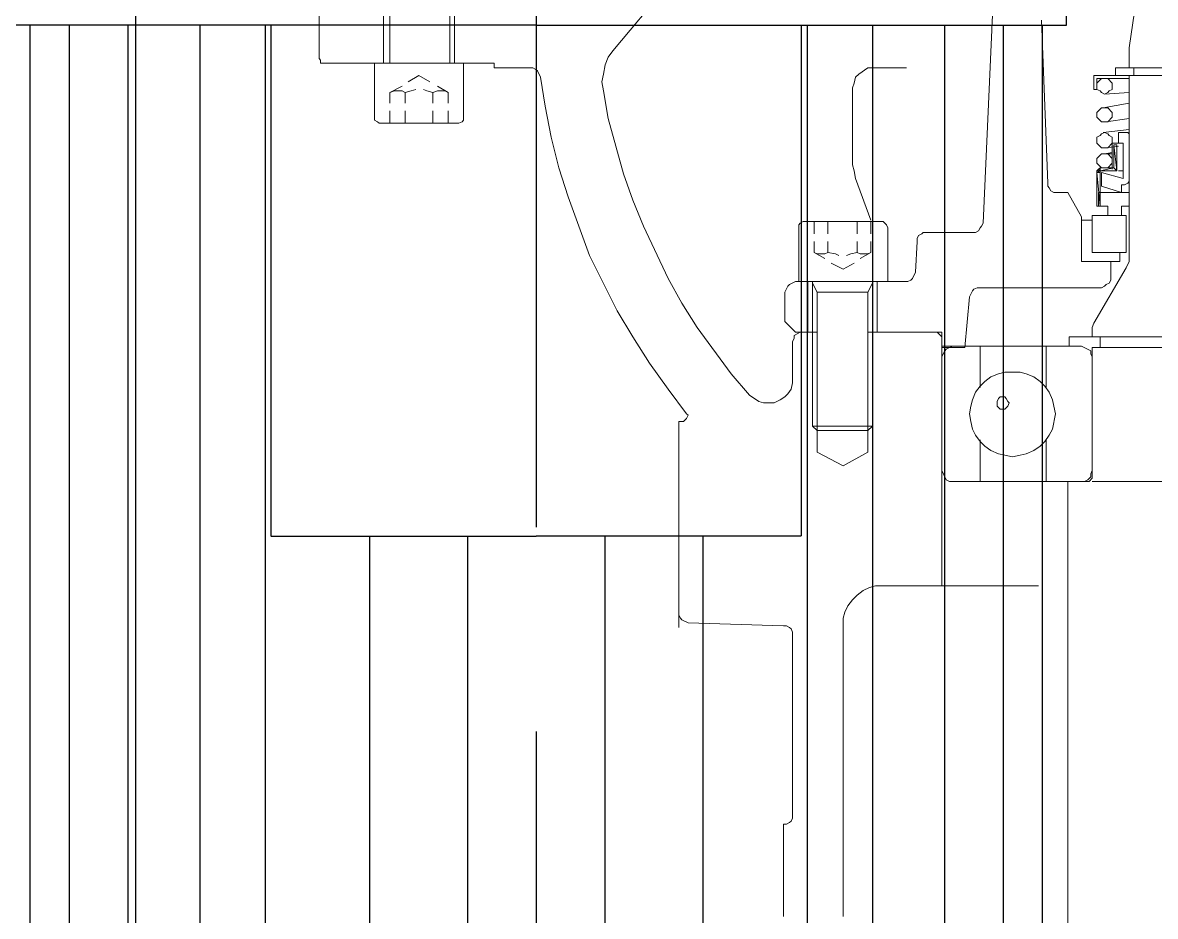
# Model space of a CAD drawing. Extents: x -3873 to 164127, y 7129 to 96529.
# Drawn here: x 54105.1 to 54457.5, y 31982.3 to 32260.4 of the extents above; entities that cross this region are included whole.
import ezdxf

# ---------------------------------------------------------------- set-up
doc = ezdxf.new("R2010")
doc.units = 0
doc.linetypes.add('CENTER', pattern=[50.8, 31.75, -6.35, 6.35, -6.35])
doc.linetypes.add('DASHED', pattern=[0.2068, 0.1655, -0.0413])
doc.layers.get('0').update_dxf_attribs({"linetype": 'CONTINUOUS'})
doc.layers.add('LAYOUT-KROMEKA', color=1, linetype='CONTINUOUS')

# ---------------------------------------------------------------- blocks, each defined once
blk = doc.blocks.new('bwk 5000-ust')
at = {"color": 1, "lineweight": 0}
for points in [[(-536.22, 36.35), (-535.26, 36.35), (-535.74, 36.83)], [(-536.22, 36.35), (-535.26, 36.35), (-536.22, 32.05)], [(-535.26, 36.35), (-536.22, 32.05), (-535.26, 31.09)], [(-535.74, 36.83), (-535.26, 36.35), (-535.26, 37.31)], [(-535.26, 36.35), (-535.26, 37.31), (-534.78, 36.35)], [(-535.26, 37.31), (-534.78, 36.35), (-534.78, 37.31)], [(-524.26, 37.31), (-524.26, 36.35), (-534.78, 37.31)], [(-524.26, 36.35), (-534.78, 37.31), (-534.78, 36.35)], [(-536.22, 32.05), (-535.26, 31.09), (-543.39, 32.05)], [(-535.26, 31.09), (-543.39, 32.05), (-543.39, 31.09)]]:
    blk.add_lwpolyline(points, dxfattribs=at)
at = {"color": 1, "lineweight": 5}
for points in [[(-536.22, 36.35), (-535.26, 36.35), (-535.74, 36.83)], [(-536.22, 36.35), (-535.26, 36.35), (-535.26, 31.09), (-536.22, 32.05)], [(-535.74, 36.83), (-535.26, 36.35), (-534.78, 36.35), (-535.26, 37.31)], [(-535.26, 37.31), (-534.78, 36.35), (-534.78, 37.31)], [(-524.26, 37.31), (-524.26, 36.35), (-534.78, 36.35), (-534.78, 37.31)]]:
    blk.add_lwpolyline(points, close=True, dxfattribs=at)
at = {"color": 1, "lineweight": 0}
for points in [[(-535.26, 36.35), (-535.74, 36.83)], [(-534.78, 36.35), (-534.78, 37.31)]]:
    blk.add_lwpolyline(points, close=True, dxfattribs=at)
at = {"color": 1, "lineweight": 5}
for points in [[(-599.84, 279.35), (-599.84, 279.35), (-570.18, 279.35), (-570.18, 279.35)], [(-568.75, 259.26), (-568.75, 259.26), (-568.75, 278.87), (-568.75, 278.87)], [(-568.75, 234.39), (-568.75, 234.39), (-568.75, 262.13), (-568.75, 262.13)], [(-629.49, 257.35), (-629.49, 257.35), (-568.75, 257.35), (-568.75, 257.35)], [(-607.49, 259.26), (-607.49, 259.26), (-568.75, 259.26), (-568.75, 259.26)], [(-568.75, 259.26), (-568.75, 259.26), (-568.75, 237.26), (-568.75, 237.26)], [(-559.66, 257.35), (-559.66, 257.35), (-561.57, 253.52), (-561.57, 253.52)], [(-556.31, 257.35), (-556.31, 257.35), (-559.66, 257.35), (-559.66, 257.35)], [(-550.09, 257.35), (-550.09, 257.35), (-553.92, 257.35), (-553.92, 257.35)], [(-563.01, 251.61), (-563.01, 251.61), (-564.92, 248.26), (-564.92, 248.26)], [(-556.31, 252.56), (-556.31, 252.56), (-559.66, 252.56), (-559.66, 252.56)], [(-550.09, 252.56), (-550.09, 252.56), (-553.92, 252.56), (-553.92, 252.56)], [(-563.01, 244.91), (-563.01, 244.91), (-564.92, 248.26), (-564.92, 248.26)], [(-556.31, 243.95), (-556.31, 243.95), (-559.66, 243.95), (-559.66, 243.95)], [(-550.09, 243.95), (-550.09, 243.95), (-553.92, 243.95), (-553.92, 243.95)], [(-559.66, 239.17), (-559.66, 239.17), (-561.57, 242.52), (-561.57, 242.52)], [(-568.75, 238.69), (-568.75, 238.69), (-629.49, 238.69), (-629.49, 238.69)], [(-607.49, 237.26), (-607.49, 237.26), (-568.75, 237.26), (-568.75, 237.26)], [(-568.75, 224.82), (-568.75, 224.82), (-568.75, 237.26), (-568.75, 237.26)], [(-556.31, 239.17), (-556.31, 239.17), (-559.66, 239.17), (-559.66, 239.17)], [(-550.09, 239.17), (-550.09, 239.17), (-553.92, 239.17), (-553.92, 239.17)], [(-568.75, 224.82), (-568.75, 224.82), (-567.31, 224.82), (-567.31, 224.82)], [(-567.31, 224.82), (-567.31, 224.82), (-567.31, 213.82), (-567.31, 213.82)], [(-572.57, 187.99), (-572.57, 187.99), (-592.66, 171.25), (-592.66, 171.25)], [(-457.29, 167.42), (-457.29, 167.42), (-457.29, 165.98), (-457.29, 165.98)], [(-393.19, 167.42), (-393.19, 167.42), (-457.29, 167.42), (-457.29, 167.42)], [(-397.98, 167.42), (-397.98, 167.42), (-407.55, 167.42), (-407.55, 167.42)], [(-394.63, 164.55), (-394.63, 164.55), (-393.67, 134.89), (-393.67, 134.89)], [(-497.47, 134.41), (-497.47, 134.41), (-488.38, 134.41), (-488.38, 134.41)], [(-488.38, 134.41), (-488.38, 134.41), (-485.04, 131.06), (-485.04, 131.06)], [(-326.23, 134.89), (-326.23, 134.89), (-331.97, 134.89), (-331.97, 134.89)], [(-303.27, 134.89), (-303.27, 134.89), (-326.23, 134.89), (-326.23, 134.89)], [(-485.04, 131.06), (-485.04, 131.06), (-485.04, 127.24), (-485.04, 127.24)], [(-482.17, 132.02), (-482.17, 132.02), (-470.69, 132.02), (-470.69, 132.02)], [(-334.84, 132.02), (-334.84, 132.02), (-390.8, 132.02), (-390.8, 132.02)], [(-519.48, 103.8), (-519.48, 103.8), (-519.48, 128.67), (-519.48, 128.67)], [(-500.82, 130.11), (-500.82, 130.11), (-500.82, 102.36), (-500.82, 102.36)], [(-500.82, 127.24), (-500.82, 127.24), (-485.04, 127.24), (-485.04, 127.24)], [(-485.04, 128.67), (-485.04, 128.67), (-485.04, 124.37), (-485.04, 124.37)], [(-519.48, 125.32), (-519.48, 125.32), (-515.65, 125.32), (-515.65, 125.32)], [(-513.26, 125.32), (-513.26, 125.32), (-509.91, 125.32), (-509.91, 125.32)], [(-509.91, 125.32), (-509.91, 125.32), (-508, 121.98), (-508, 121.98)], [(-500.82, 125.8), (-500.82, 125.8), (-455.86, 125.8), (-455.86, 125.8)], [(-497.47, 124.37), (-497.47, 124.37), (-500.34, 125.8), (-500.34, 125.8)], [(-485.04, 124.37), (-485.04, 124.37), (-447.73, 124.37), (-447.73, 124.37)], [(-455.86, 107.15), (-455.86, 107.15), (-455.86, 125.8), (-455.86, 125.8)], [(-455.86, 125.8), (-455.86, 125.8), (-454.42, 124.37), (-454.42, 124.37)], [(-454.42, 124.37), (-454.42, 124.37), (-454.42, 108.58), (-454.42, 108.58)], [(-443.42, 116.24), (-443.42, 116.24), (-447.73, 124.37), (-447.73, 124.37)], [(-519.48, 121.02), (-519.48, 121.02), (-515.65, 121.02), (-515.65, 121.02)], [(-513.26, 121.02), (-513.26, 121.02), (-509.91, 121.02), (-509.91, 121.02)], [(-506.56, 120.06), (-506.56, 120.06), (-504.65, 116.24), (-504.65, 116.24)], [(-537.17, 113.37), (-537.17, 113.37), (-561.09, 113.37), (-561.09, 113.37)], [(-506.56, 112.89), (-506.56, 112.89), (-504.65, 116.24), (-504.65, 116.24)], [(-443.42, 116.24), (-443.42, 116.24), (-447.73, 108.58), (-447.73, 108.58)], [(-326.23, 116.24), (-326.23, 116.24), (-393.67, 116.24), (-393.67, 116.24)], [(-303.27, 116.24), (-303.27, 116.24), (-326.23, 116.24), (-326.23, 116.24)], [(-532.87, 112.41), (-532.87, 112.41), (-519.95, 107.63), (-519.95, 107.63)], [(-519.48, 111.93), (-519.48, 111.93), (-515.65, 111.93), (-515.65, 111.93)], [(-513.26, 111.93), (-513.26, 111.93), (-509.91, 111.93), (-509.91, 111.93)], [(-509.91, 107.63), (-509.91, 107.63), (-508, 110.97), (-508, 110.97)], [(-567.31, 96.62), (-567.31, 96.62), (-567.31, 107.15), (-567.31, 107.15)], [(-519.48, 107.63), (-519.48, 107.63), (-515.65, 107.63), (-515.65, 107.63)], [(-513.26, 107.63), (-513.26, 107.63), (-509.91, 107.63), (-509.91, 107.63)], [(-455.86, 107.15), (-455.86, 107.15), (-500.82, 107.15), (-500.82, 107.15)], [(-497.47, 108.58), (-497.47, 108.58), (-500.34, 107.15), (-500.34, 107.15)], [(-485.04, 108.58), (-485.04, 108.58), (-447.73, 108.58), (-447.73, 108.58)], [(-485.04, 108.58), (-485.04, 108.58), (-485.04, 85.62), (-485.04, 85.62)], [(-454.42, 108.58), (-454.42, 108.58), (-455.86, 107.15), (-455.86, 107.15)], [(-500.82, 102.36), (-500.82, 102.36), (-517.56, 102.36), (-517.56, 102.36)], [(-500.82, 105.71), (-500.82, 105.71), (-485.04, 105.71), (-485.04, 105.71)], [(-500.82, 97.1), (-500.82, 97.1), (-500.82, 105.71), (-500.82, 105.71)], [(-485.04, 105.71), (-485.04, 105.71), (-485.04, 85.62), (-485.04, 85.62)], [(-406.11, 103.8), (-406.11, 103.8), (-406.11, 85.62), (-406.11, 85.62)], [(-513.26, 93.28), (-513.26, 93.28), (-503.69, 93.75), (-503.69, 93.75)], [(-516.13, 76.06), (-516.13, 76.06), (-516.13, 90.41), (-516.13, 90.41)], [(-483.6, 85.62), (-483.6, 85.62), (-485.04, 87.06), (-485.04, 87.06)], [(-432.42, 85.62), (-432.42, 85.62), (-485.04, 85.62), (-485.04, 85.62)], [(-480.25, 85.62), (-480.25, 85.62), (-485.04, 85.62), (-485.04, 85.62)], [(-480.73, 85.62), (-480.73, 85.62), (-480.73, 53.1), (-480.73, 53.1)], [(-441.99, 85.62), (-441.99, 85.62), (-480.73, 85.62), (-480.73, 85.62)], [(-480.25, 85.62), (-480.25, 85.62), (-480.25, 78.45), (-480.25, 78.45)], [(-406.11, 85.62), (-406.11, 85.62), (-432.42, 85.62), (-432.42, 85.62)], [(-406.11, 85.62), (-406.11, 85.62), (-407.07, 85.62), (-407.07, 85.62)], [(-406.11, 85.62), (-406.11, 85.62), (-406.11, 55.49), (-406.11, 55.49)], [(-480.73, 82.27), (-480.73, 82.27), (-480.73, 78.45), (-480.73, 78.45)], [(-438.64, 78.45), (-438.64, 78.45), (-438.64, 82.27), (-438.64, 82.27)], [(-496.04, 77.01), (-496.04, 77.01), (-480.25, 78.45), (-480.25, 78.45)], [(-480.73, 78.45), (-480.73, 78.45), (-480.73, 73.66), (-480.73, 73.66)], [(-438.64, 73.66), (-438.64, 73.66), (-438.64, 78.45), (-438.64, 78.45)], [(-519, 72.71), (-519, 72.71), (-593.14, 69.36), (-593.14, 69.36)], [(-498.91, 35.88), (-498.91, 35.88), (-498.91, 73.66), (-498.91, 73.66)], [(-467.82, 73.66), (-467.82, 73.66), (-480.73, 73.66), (-480.73, 73.66)], [(-438.64, 73.66), (-438.64, 73.66), (-451.55, 73.66), (-451.55, 73.66)], [(-438.64, 53.1), (-438.64, 53.1), (-438.64, 73.66), (-438.64, 73.66)], [(-582.14, 54.53), (-582.14, 54.53), (-531.43, 52.62), (-531.43, 52.62)], [(-480.73, 53.1), (-480.73, 53.1), (-480.73, 45.92), (-480.73, 45.92)], [(-467.82, 53.1), (-467.82, 53.1), (-480.73, 53.1), (-480.73, 53.1)], [(-438.64, 53.1), (-438.64, 53.1), (-451.55, 53.1), (-451.55, 53.1)], [(-438.64, 45.92), (-438.64, 45.92), (-438.64, 53.1), (-438.64, 53.1)], [(-528.56, 49.75), (-528.56, 49.75), (-528.56, 46.4), (-528.56, 46.4)], [(-520.91, 42.09), (-520.91, 42.09), (-528.56, 46.4), (-528.56, 46.4)], [(-483.6, 38.75), (-483.6, 38.75), (-483.6, 45.92), (-483.6, 45.92)], [(-483.6, 45.92), (-483.6, 45.92), (-480.73, 45.92), (-480.73, 45.92)], [(-480.73, 45.92), (-480.73, 45.92), (-480.73, 42.09), (-480.73, 42.09)], [(-438.64, 46.4), (-438.64, 46.4), (-197.55, 46.4), (-197.55, 46.4)], [(-438.64, 39.7), (-438.64, 39.7), (-438.64, 46.4), (-438.64, 46.4)], [(-438.64, 42.09), (-438.64, 42.09), (-438.64, 45.92), (-438.64, 45.92)], [(-507.04, 42.09), (-507.04, 42.09), (-520.91, 42.09), (-520.91, 42.09)], [(-507.04, 42.09), (-507.04, 42.09), (-520.91, 42.09), (-520.91, 42.09)], [(-507.04, 42.09), (-507.04, 42.09), (-519.95, 42.09), (-519.95, 42.09)], [(-507.04, 42.09), (-507.04, 42.09), (-519.95, 42.09), (-519.95, 42.09)], [(-519.95, 42.09), (-519.95, 42.09), (-519.95, 38.75), (-519.95, 38.75)], [(-507.04, 33.01), (-507.04, 33.01), (-507.04, 42.09), (-507.04, 42.09)], [(-507.04, 30.14), (-507.04, 30.14), (-507.04, 42.09), (-507.04, 42.09)], [(-438.64, 39.7), (-438.64, 39.7), (-439.59, 38.75), (-439.59, 38.75)], [(-564.92, 38.27), (-564.92, 38.27), (-560.61, 38.27), (-560.61, 38.27)], [(-564.92, 27.27), (-564.92, 27.27), (-564.92, 38.27), (-564.92, 38.27)], [(-563.96, 37.31), (-563.96, 37.31), (-563.96, 27.27), (-563.96, 27.27)], [(-560.61, 37.31), (-560.61, 37.31), (-563.96, 37.31), (-563.96, 37.31)], [(-560.61, 38.27), (-560.61, 38.27), (-560.61, 37.31), (-560.61, 37.31)], [(-554.87, 35.4), (-554.87, 35.4), (-556.31, 27.27), (-556.31, 27.27)], [(-547.22, 35.4), (-547.22, 35.4), (-548.18, 27.27), (-548.18, 27.27)], [(-532.87, 29.18), (-532.87, 29.18), (-534.78, 35.88), (-534.78, 35.88)], [(-534.78, 35.88), (-534.78, 35.88), (-530.48, 35.88), (-530.48, 35.88)], [(-530.48, 35.88), (-530.48, 35.88), (-528.56, 29.66), (-528.56, 29.66)], [(-524.26, 36.83), (-524.26, 36.83), (-528.56, 36.83), (-528.56, 36.83)], [(-528.56, 36.83), (-528.56, 36.83), (-528.56, 27.27), (-528.56, 27.27)], [(-524.26, 33.96), (-524.26, 33.96), (-524.26, 36.83), (-524.26, 36.83)], [(-509.91, 38.75), (-509.91, 38.75), (-521.39, 38.75), (-521.39, 38.75)], [(-521.39, 38.75), (-521.39, 38.75), (-521.39, 28.22), (-521.39, 28.22)], [(-519.95, 38.75), (-519.95, 38.75), (-509.91, 38.75), (-509.91, 38.75)], [(-509.91, 30.14), (-509.91, 30.14), (-509.91, 38.75), (-509.91, 38.75)], [(-509.91, 38.75), (-509.91, 38.75), (-509.91, 30.14), (-509.91, 30.14)], [(-487.91, 38.27), (-487.91, 38.27), (-505.13, 28.22), (-505.13, 28.22)], [(-485.51, 38.75), (-485.51, 38.75), (-483.6, 38.75), (-483.6, 38.75)], [(-483.6, 38.75), (-483.6, 38.75), (-483.6, 36.35), (-483.6, 36.35)], [(-483.6, -36.35), (-483.6, -36.35), (-483.6, 36.35), (-483.6, 36.35)], [(-483.6, 36.35), (-483.6, 36.35), (-480.25, 36.35), (-480.25, 36.35)], [(-480.25, 38.75), (-480.25, 38.75), (-439.59, 38.75), (-439.59, 38.75)], [(-480.25, 36.35), (-480.25, 36.35), (-480.25, 38.75), (-480.25, 38.75)], [(-480.25, 36.35), (-480.25, 36.35), (-480.25, -36.35), (-480.25, -36.35)], [(-441.99, 38.75), (-441.99, 38.75), (-477.38, 38.75), (-477.38, 38.75)], [(-438.64, 38.75), (-438.64, 38.75), (-438.64, -38.75), (-438.64, -38.75)], [(-559.18, 34.92), (-559.18, 34.92), (-559.66, 27.27), (-559.66, 27.27)], [(-550.57, 34.44), (-550.57, 34.44), (-551.53, 27.27), (-551.53, 27.27)], [(-543.87, 32.53), (-543.87, 32.53), (-543.87, 30.61), (-543.87, 30.61)], [(-535.74, 32.53), (-535.74, 32.53), (-543.87, 32.53), (-543.87, 32.53)], [(-542.44, 34.44), (-542.44, 34.44), (-542.92, 30.61), (-542.92, 30.61)], [(-540.52, 34.92), (-540.52, 34.92), (-541, 32.53), (-541, 32.53)], [(-540.52, 32.53), (-540.52, 32.53), (-540.52, 34.92), (-540.52, 34.92)], [(-536.22, 34.92), (-536.22, 34.92), (-536.22, 32.53), (-536.22, 32.53)], [(-521.39, 33.96), (-521.39, 33.96), (-524.26, 33.96), (-524.26, 33.96)], [(-521.39, 29.66), (-521.39, 29.66), (-521.39, 33.96), (-521.39, 33.96)], [(-507.04, 33.01), (-507.04, 33.01), (-502.26, 33.01), (-502.26, 33.01)], [(-564.92, 31.57), (-564.92, 31.57), (-567.31, 31.57), (-567.31, 31.57)], [(-567.31, 31.57), (-567.31, 31.57), (-567.31, 25.83), (-567.31, 25.83)], [(-564.92, 31.09), (-564.92, 31.09), (-564.92, 27.27), (-564.92, 27.27)], [(-547.22, 28.7), (-547.22, 28.7), (-547.22, 30.61), (-547.22, 30.61)], [(-547.22, 30.61), (-547.22, 30.61), (-543.87, 30.61), (-543.87, 30.61)], [(-543.87, 30.61), (-543.87, 30.61), (-543.87, 29.18), (-543.87, 29.18)], [(-543.87, 29.18), (-543.87, 29.18), (-532.87, 29.18), (-532.87, 29.18)], [(-535.26, 30.61), (-535.26, 30.61), (-535.26, 29.18), (-535.26, 29.18)], [(-528.56, 29.66), (-528.56, 29.66), (-530.96, 29.66), (-530.96, 29.66)], [(-530.96, 29.66), (-530.96, 29.66), (-530.96, 28.7), (-530.96, 28.7)], [(-524.26, 27.27), (-524.26, 27.27), (-524.26, 29.66), (-524.26, 29.66)], [(-524.26, 29.66), (-524.26, 29.66), (-521.39, 29.66), (-521.39, 29.66)], [(-521.39, 28.22), (-521.39, 28.22), (-509.91, 28.22), (-509.91, 28.22)], [(-509.91, 28.22), (-509.91, 28.22), (-509.91, 30.14), (-509.91, 30.14)], [(-509.91, 30.14), (-509.91, 30.14), (-507.04, 30.14), (-507.04, 30.14)], [(-599.84, 23.44), (-599.84, 23.44), (-573.53, 27.27), (-573.53, 27.27)], [(-573.53, 27.27), (-573.53, 27.27), (-567.31, 27.27), (-567.31, 27.27)], [(-567.31, 27.27), (-567.31, 27.27), (-567.31, 25.83), (-567.31, 25.83)], [(-564.92, 25.83), (-564.92, 25.83), (-567.31, 25.83), (-567.31, 25.83)], [(-564.92, 25.83), (-564.92, 25.83), (-567.31, 25.83), (-567.31, 25.83)], [(-567.31, -25.35), (-567.31, -25.35), (-567.31, 25.83), (-567.31, 25.83)], [(-564.92, 27.27), (-564.92, 27.27), (-564.92, 25.83), (-564.92, 25.83)], [(-564.92, -27.27), (-564.92, -27.27), (-564.92, 27.27), (-564.92, 27.27)], [(-564.92, 27.27), (-564.92, 27.27), (-508.95, 27.27), (-508.95, 27.27)], [(-532.39, 27.27), (-532.39, 27.27), (-545.79, 27.27), (-545.79, 27.27)], [(-528.56, 27.27), (-528.56, 27.27), (-524.26, 27.27), (-524.26, 27.27)]]:
    blk.add_open_spline(points, degree=3, dxfattribs=at)
for points, knots in [([(-570.18, 279.35), (-570.18, 279.35), (-569.7, 278.87), (-569.7, 278.87), (-569.7, 278.87), (-568.75, 278.87), (-568.75, 278.87)], [0, 0, 0, 0, 1, 1, 1, 2, 2, 2, 2]), ([(-568.75, 262.13), (-568.75, 262.13), (-551.05, 262.13), (-551.05, 262.13), (-551.05, 262.13), (-550.57, 261.17), (-550.57, 261.17), (-550.57, 261.17), (-550.09, 260.69), (-550.09, 260.69)], [0, 0, 0, 0, 1, 1, 1, 2, 2, 2, 3, 3, 3, 3]), ([(-550.09, 260.69), (-550.09, 260.69), (-550.09, 235.82), (-550.09, 235.82), (-550.09, 235.82), (-550.57, 234.86), (-550.57, 234.86), (-550.57, 234.86), (-551.05, 234.39), (-551.05, 234.39), (-551.05, 234.39), (-568.75, 234.39), (-568.75, 234.39)], [0, 0, 0, 0, 1, 1, 1, 2, 2, 2, 3, 3, 3, 4, 4, 4, 4]), ([(-559.66, 252.56), (-559.66, 252.56), (-560.14, 253.52), (-560.14, 253.52), (-560.14, 253.52), (-560.14, 255.91), (-560.14, 255.91), (-560.14, 255.91), (-559.66, 257.35), (-559.66, 257.35)], [0, 0, 0, 0, 1, 1, 1, 2, 2, 2, 3, 3, 3, 3]), ([(-560.61, 249.21), (-560.61, 249.21), (-560.14, 250.65), (-560.14, 250.65), (-560.14, 250.65), (-559.66, 252.56), (-559.66, 252.56)], [0, 0, 0, 0, 1, 1, 1, 2, 2, 2, 2]), ([(-559.66, 243.95), (-559.66, 243.95), (-560.14, 245.87), (-560.14, 245.87), (-560.14, 245.87), (-560.61, 246.82), (-560.61, 246.82)], [0, 0, 0, 0, 1, 1, 1, 2, 2, 2, 2]), ([(-559.66, 239.17), (-559.66, 239.17), (-560.14, 240.13), (-560.14, 240.13), (-560.14, 240.13), (-560.14, 242.52), (-560.14, 242.52), (-560.14, 242.52), (-559.66, 243.95), (-559.66, 243.95)], [0, 0, 0, 0, 1, 1, 1, 2, 2, 2, 3, 3, 3, 3]), ([(-564.44, 210.47), (-564.44, 210.47), (-566.35, 211.43), (-566.35, 211.43), (-566.35, 211.43), (-566.83, 211.9), (-566.83, 211.9), (-566.83, 211.9), (-567.31, 212.86), (-567.31, 212.86), (-567.31, 212.86), (-567.31, 213.82), (-567.31, 213.82)], [0, 0, 0, 0, 1, 1, 1, 2, 2, 2, 3, 3, 3, 4, 4, 4, 4]), ([(-564.44, 210.47), (-564.44, 210.47), (-555.35, 209.03), (-555.35, 209.03), (-555.35, 209.03), (-545.79, 207.12), (-545.79, 207.12), (-545.79, 207.12), (-536.22, 204.73), (-536.22, 204.73), (-536.22, 204.73), (-527.13, 201.86), (-527.13, 201.86), (-527.13, 201.86), (-508.95, 195.16), (-508.95, 195.16), (-508.95, 195.16), (-491.73, 186.55), (-491.73, 186.55), (-491.73, 186.55), (-483.6, 181.77), (-483.6, 181.77), (-483.6, 181.77), (-475.47, 176.51), (-475.47, 176.51), (-475.47, 176.51), (-467.34, 170.77), (-467.34, 170.77), (-467.34, 170.77), (-459.68, 165.03), (-459.68, 165.03)], [0, 0, 0, 0, 1, 1, 1, 2, 2, 2, 3, 3, 3, 4, 4, 4, 5, 5, 5, 6, 6, 6, 7, 7, 7, 8, 8, 8, 9, 9, 9, 10, 10, 10, 10]), ([(-572.57, 187.99), (-572.57, 187.99), (-570.66, 189.42), (-570.66, 189.42), (-570.66, 189.42), (-568.27, 190.38), (-568.27, 190.38), (-568.27, 190.38), (-565.4, 190.86), (-565.4, 190.86), (-565.4, 190.86), (-563.01, 191.34), (-563.01, 191.34), (-563.01, 191.34), (-560.14, 190.86), (-560.14, 190.86)], [0, 0, 0, 0, 1, 1, 1, 2, 2, 2, 3, 3, 3, 4, 4, 4, 5, 5, 5, 5]), ([(-560.14, 190.86), (-560.14, 190.86), (-551.53, 189.42), (-551.53, 189.42), (-551.53, 189.42), (-534.3, 184.64), (-534.3, 184.64), (-534.3, 184.64), (-526.17, 181.77), (-526.17, 181.77), (-526.17, 181.77), (-518.04, 178.42), (-518.04, 178.42), (-518.04, 178.42), (-501.78, 170.77), (-501.78, 170.77), (-501.78, 170.77), (-494.12, 166.46), (-494.12, 166.46), (-494.12, 166.46), (-486.47, 161.68), (-486.47, 161.68), (-486.47, 161.68), (-472.12, 151.16), (-472.12, 151.16), (-472.12, 151.16), (-465.42, 145.42), (-465.42, 145.42)], [0, 0, 0, 0, 1, 1, 1, 2, 2, 2, 3, 3, 3, 4, 4, 4, 5, 5, 5, 6, 6, 6, 7, 7, 7, 8, 8, 8, 9, 9, 9, 9]), ([(-457.29, 165.98), (-457.29, 165.98), (-458.25, 165.03), (-458.25, 165.03), (-458.25, 165.03), (-459.21, 164.55), (-459.21, 164.55), (-459.21, 164.55), (-459.68, 165.03), (-459.68, 165.03)], [0, 0, 0, 0, 1, 1, 1, 2, 2, 2, 3, 3, 3, 3]), ([(-397.98, 167.42), (-397.98, 167.42), (-397.02, 167.42), (-397.02, 167.42), (-397.02, 167.42), (-396.06, 166.94), (-396.06, 166.94), (-396.06, 166.94), (-395.59, 166.46), (-395.59, 166.46), (-395.59, 166.46), (-394.63, 164.55), (-394.63, 164.55)], [0, 0, 0, 0, 1, 1, 1, 2, 2, 2, 3, 3, 3, 4, 4, 4, 4]), ([(-465.42, 145.42), (-465.42, 145.42), (-463.51, 142.55), (-463.51, 142.55), (-463.51, 142.55), (-463.03, 141.11), (-463.03, 141.11), (-463.03, 141.11), (-463.03, 137.76), (-463.03, 137.76), (-463.03, 137.76), (-463.99, 135.85), (-463.99, 135.85)], [0, 0, 0, 0, 1, 1, 1, 2, 2, 2, 3, 3, 3, 4, 4, 4, 4]), ([(-500.82, 131.06), (-500.82, 131.06), (-499.86, 132.98), (-499.86, 132.98), (-499.86, 132.98), (-499.39, 133.46), (-499.39, 133.46), (-499.39, 133.46), (-497.47, 134.41), (-497.47, 134.41)], [0, 0, 0, 0, 1, 1, 1, 2, 2, 2, 3, 3, 3, 3]), ([(-463.99, 135.85), (-463.99, 135.85), (-464.95, 134.41), (-464.95, 134.41), (-464.95, 134.41), (-465.9, 133.46), (-465.9, 133.46), (-465.9, 133.46), (-467.34, 132.5), (-467.34, 132.5), (-467.34, 132.5), (-469.25, 132.02), (-469.25, 132.02), (-469.25, 132.02), (-470.69, 132.02), (-470.69, 132.02)], [0, 0, 0, 0, 1, 1, 1, 2, 2, 2, 3, 3, 3, 4, 4, 4, 5, 5, 5, 5]), ([(-390.8, 132.02), (-390.8, 132.02), (-391.76, 132.02), (-391.76, 132.02), (-391.76, 132.02), (-392.72, 132.5), (-392.72, 132.5), (-392.72, 132.5), (-393.19, 132.98), (-393.19, 132.98), (-393.19, 132.98), (-393.67, 133.93), (-393.67, 133.93), (-393.67, 133.93), (-393.67, 134.89), (-393.67, 134.89)], [0, 0, 0, 0, 1, 1, 1, 2, 2, 2, 3, 3, 3, 4, 4, 4, 5, 5, 5, 5]), ([(-331.97, 134.89), (-331.97, 134.89), (-331.97, 133.93), (-331.97, 133.93), (-331.97, 133.93), (-332.45, 132.98), (-332.45, 132.98), (-332.45, 132.98), (-332.92, 132.5), (-332.92, 132.5), (-332.92, 132.5), (-333.88, 132.02), (-333.88, 132.02), (-333.88, 132.02), (-334.84, 132.02), (-334.84, 132.02)], [0, 0, 0, 0, 1, 1, 1, 2, 2, 2, 3, 3, 3, 4, 4, 4, 5, 5, 5, 5]), ([(-500.82, 105.71), (-500.82, 105.71), (-500.82, 127.24), (-500.82, 127.24), (-500.82, 127.24), (-500.82, 131.06), (-500.82, 131.06)], [0, 0, 0, 0, 1, 1, 1, 2, 2, 2, 2]), ([(-485.04, 128.67), (-485.04, 128.67), (-485.04, 129.63), (-485.04, 129.63), (-485.04, 129.63), (-484.08, 131.54), (-484.08, 131.54), (-484.08, 131.54), (-483.12, 131.54), (-483.12, 131.54), (-483.12, 131.54), (-482.17, 132.02), (-482.17, 132.02)], [0, 0, 0, 0, 1, 1, 1, 2, 2, 2, 3, 3, 3, 4, 4, 4, 4]), ([(-519.48, 128.67), (-519.48, 128.67), (-519, 129.63), (-519, 129.63), (-519, 129.63), (-518.52, 130.11), (-518.52, 130.11), (-518.52, 130.11), (-500.82, 130.11), (-500.82, 130.11)], [0, 0, 0, 0, 1, 1, 1, 2, 2, 2, 3, 3, 3, 3]), ([(-509.91, 125.32), (-509.91, 125.32), (-509.43, 124.37), (-509.43, 124.37), (-509.43, 124.37), (-509.43, 121.98), (-509.43, 121.98), (-509.43, 121.98), (-509.91, 121.02), (-509.91, 121.02)], [0, 0, 0, 0, 1, 1, 1, 2, 2, 2, 3, 3, 3, 3]), ([(-454.42, 124.37), (-454.42, 124.37), (-497.47, 124.37), (-497.47, 124.37), (-497.47, 124.37), (-497.47, 108.58), (-497.47, 108.58), (-497.47, 108.58), (-454.42, 108.58), (-454.42, 108.58)], [0, 0, 0, 0, 1, 1, 1, 2, 2, 2, 3, 3, 3, 3]), ([(-509.91, 121.02), (-509.91, 121.02), (-509.43, 118.63), (-509.43, 118.63), (-509.43, 118.63), (-508.95, 117.67), (-508.95, 117.67)], [0, 0, 0, 0, 1, 1, 1, 2, 2, 2, 2]), ([(-567.31, 107.15), (-567.31, 107.15), (-567.31, 108.58), (-567.31, 108.58), (-567.31, 108.58), (-565.4, 111.45), (-565.4, 111.45), (-565.4, 111.45), (-564.44, 112.41), (-564.44, 112.41), (-564.44, 112.41), (-562.53, 112.89), (-562.53, 112.89), (-562.53, 112.89), (-561.09, 113.37), (-561.09, 113.37)], [0, 0, 0, 0, 1, 1, 1, 2, 2, 2, 3, 3, 3, 4, 4, 4, 5, 5, 5, 5]), ([(-537.17, 113.37), (-537.17, 113.37), (-535.26, 112.89), (-535.26, 112.89), (-535.26, 112.89), (-532.87, 112.41), (-532.87, 112.41)], [0, 0, 0, 0, 1, 1, 1, 2, 2, 2, 2]), ([(-508.95, 115.28), (-508.95, 115.28), (-509.43, 113.84), (-509.43, 113.84), (-509.43, 113.84), (-509.91, 111.93), (-509.91, 111.93)], [0, 0, 0, 0, 1, 1, 1, 2, 2, 2, 2]), ([(-406.11, 103.8), (-406.11, 103.8), (-406.11, 106.19), (-406.11, 106.19), (-406.11, 106.19), (-405.63, 108.1), (-405.63, 108.1), (-405.63, 108.1), (-404.67, 110.02), (-404.67, 110.02), (-404.67, 110.02), (-403.24, 111.93), (-403.24, 111.93), (-403.24, 111.93), (-401.8, 113.37), (-401.8, 113.37), (-401.8, 113.37), (-399.89, 114.8), (-399.89, 114.8), (-399.89, 114.8), (-397.98, 115.76), (-397.98, 115.76), (-397.98, 115.76), (-396.06, 116.24), (-396.06, 116.24), (-396.06, 116.24), (-393.67, 116.24), (-393.67, 116.24)], [0, 0, 0, 0, 1, 1, 1, 2, 2, 2, 3, 3, 3, 4, 4, 4, 5, 5, 5, 6, 6, 6, 7, 7, 7, 8, 8, 8, 9, 9, 9, 9]), ([(-509.91, 111.93), (-509.91, 111.93), (-509.43, 110.97), (-509.43, 110.97), (-509.43, 110.97), (-509.43, 108.58), (-509.43, 108.58), (-509.43, 108.58), (-509.91, 107.63), (-509.91, 107.63)], [0, 0, 0, 0, 1, 1, 1, 2, 2, 2, 3, 3, 3, 3]), ([(-517.56, 102.36), (-517.56, 102.36), (-518.52, 102.84), (-518.52, 102.84), (-518.52, 102.84), (-519.48, 103.8), (-519.48, 103.8)], [0, 0, 0, 0, 1, 1, 1, 2, 2, 2, 2]), ([(-500.82, 97.1), (-500.82, 97.1), (-500.82, 96.15), (-500.82, 96.15), (-500.82, 96.15), (-501.3, 95.19), (-501.3, 95.19), (-501.3, 95.19), (-501.78, 94.71), (-501.78, 94.71), (-501.78, 94.71), (-503.69, 93.75), (-503.69, 93.75)], [0, 0, 0, 0, 1, 1, 1, 2, 2, 2, 3, 3, 3, 4, 4, 4, 4]), ([(-516.13, 90.41), (-516.13, 90.41), (-516.13, 91.36), (-516.13, 91.36), (-516.13, 91.36), (-515.65, 91.84), (-515.65, 91.84), (-515.65, 91.84), (-515.17, 92.8), (-515.17, 92.8), (-515.17, 92.8), (-514.21, 93.28), (-514.21, 93.28), (-514.21, 93.28), (-513.26, 93.28), (-513.26, 93.28)], [0, 0, 0, 0, 1, 1, 1, 2, 2, 2, 3, 3, 3, 4, 4, 4, 5, 5, 5, 5]), ([(-480.73, 82.27), (-480.73, 82.27), (-479.77, 84.19), (-479.77, 84.19), (-479.77, 84.19), (-479.3, 84.67), (-479.3, 84.67), (-479.3, 84.67), (-478.34, 85.14), (-478.34, 85.14), (-478.34, 85.14), (-477.38, 85.62), (-477.38, 85.62)], [0, 0, 0, 0, 1, 1, 1, 2, 2, 2, 3, 3, 3, 4, 4, 4, 4]), ([(-441.99, 85.62), (-441.99, 85.62), (-439.12, 84.19), (-439.12, 84.19), (-439.12, 84.19), (-438.64, 83.23), (-438.64, 83.23), (-438.64, 83.23), (-438.64, 82.27), (-438.64, 82.27)], [0, 0, 0, 0, 1, 1, 1, 2, 2, 2, 3, 3, 3, 3]), ([(-516.13, 76.06), (-516.13, 76.06), (-516.13, 75.1), (-516.13, 75.1), (-516.13, 75.1), (-516.61, 74.14), (-516.61, 74.14), (-516.61, 74.14), (-517.56, 73.66), (-517.56, 73.66), (-517.56, 73.66), (-518.04, 73.19), (-518.04, 73.19), (-518.04, 73.19), (-519, 72.71), (-519, 72.71)], [0, 0, 0, 0, 1, 1, 1, 2, 2, 2, 3, 3, 3, 4, 4, 4, 5, 5, 5, 5]), ([(-498.91, 73.66), (-498.91, 73.66), (-498.91, 74.62), (-498.91, 74.62), (-498.91, 74.62), (-498.43, 75.58), (-498.43, 75.58), (-498.43, 75.58), (-497.95, 76.06), (-497.95, 76.06), (-497.95, 76.06), (-496.04, 77.01), (-496.04, 77.01)], [0, 0, 0, 0, 1, 1, 1, 2, 2, 2, 3, 3, 3, 4, 4, 4, 4]), ([(-498.91, 73.66), (-498.91, 73.66), (-498.91, 74.62), (-498.91, 74.62), (-498.91, 74.62), (-498.43, 75.58), (-498.43, 75.58), (-498.43, 75.58), (-497.95, 76.06), (-497.95, 76.06), (-497.95, 76.06), (-496.04, 77.01), (-496.04, 77.01)], [0, 0, 0, 0, 1, 1, 1, 2, 2, 2, 3, 3, 3, 4, 4, 4, 4]), ([(-472.6, 63.62), (-472.6, 63.62), (-472.6, 66.01), (-472.6, 66.01), (-472.6, 66.01), (-472.12, 67.92), (-472.12, 67.92), (-472.12, 67.92), (-471.16, 70.32), (-471.16, 70.32), (-471.16, 70.32), (-469.73, 72.23), (-469.73, 72.23), (-469.73, 72.23), (-468.29, 73.66), (-468.29, 73.66), (-468.29, 73.66), (-466.38, 75.1), (-466.38, 75.1), (-466.38, 75.1), (-463.99, 76.06), (-463.99, 76.06), (-463.99, 76.06), (-462.08, 76.53), (-462.08, 76.53), (-462.08, 76.53), (-459.68, 77.01), (-459.68, 77.01), (-459.68, 77.01), (-457.29, 76.53), (-457.29, 76.53), (-457.29, 76.53), (-454.9, 76.06), (-454.9, 76.06), (-454.9, 76.06), (-452.99, 75.1), (-452.99, 75.1), (-452.99, 75.1), (-451.07, 73.66), (-451.07, 73.66), (-451.07, 73.66), (-449.64, 72.23), (-449.64, 72.23), (-449.64, 72.23), (-448.2, 70.32), (-448.2, 70.32), (-448.2, 70.32), (-447.25, 67.92), (-447.25, 67.92), (-447.25, 67.92), (-446.77, 66.01), (-446.77, 66.01), (-446.77, 66.01), (-446.29, 63.62), (-446.29, 63.62), (-446.29, 63.62), (-446.77, 61.23), (-446.77, 61.23), (-446.77, 61.23), (-447.25, 59.31), (-447.25, 59.31), (-447.25, 59.31), (-448.2, 56.92), (-448.2, 56.92), (-448.2, 56.92), (-449.64, 55.01), (-449.64, 55.01), (-449.64, 55.01), (-451.07, 53.57), (-451.07, 53.57), (-451.07, 53.57), (-452.99, 52.14), (-452.99, 52.14), (-452.99, 52.14), (-454.9, 51.18), (-454.9, 51.18), (-454.9, 51.18), (-459.68, 50.23), (-459.68, 50.23), (-459.68, 50.23), (-462.08, 50.7), (-462.08, 50.7), (-462.08, 50.7), (-463.99, 51.18), (-463.99, 51.18), (-463.99, 51.18), (-466.38, 52.14), (-466.38, 52.14), (-466.38, 52.14), (-468.29, 53.57), (-468.29, 53.57), (-468.29, 53.57), (-469.73, 55.01), (-469.73, 55.01), (-469.73, 55.01), (-471.16, 56.92), (-471.16, 56.92), (-471.16, 56.92), (-472.12, 59.31), (-472.12, 59.31), (-472.12, 59.31), (-472.6, 61.23), (-472.6, 61.23), (-472.6, 61.23), (-472.6, 63.62), (-472.6, 63.62)], [0, 0, 0, 0, 1, 1, 1, 2, 2, 2, 3, 3, 3, 4, 4, 4, 5, 5, 5, 6, 6, 6, 7, 7, 7, 8, 8, 8, 9, 9, 9, 10, 10, 10, 11, 11, 11, 12, 12, 12, 13, 13, 13, 14, 14, 14, 15, 15, 15, 16, 16, 16, 17, 17, 17, 18, 18, 18, 19, 19, 19, 20, 20, 20, 21, 21, 21, 22, 22, 22, 23, 23, 23, 24, 24, 24, 25, 25, 25, 26, 26, 26, 27, 27, 27, 28, 28, 28, 29, 29, 29, 30, 30, 30, 31, 31, 31, 32, 32, 32, 33, 33, 33, 34, 34, 34, 35, 35, 35, 35]), ([(-464.95, 66.49), (-464.95, 66.49), (-464.95, 67.45), (-464.95, 67.45), (-464.95, 67.45), (-464.47, 67.92), (-464.47, 67.92), (-464.47, 67.92), (-463.51, 68.4), (-463.51, 68.4), (-463.51, 68.4), (-462.08, 68.4), (-462.08, 68.4), (-462.08, 68.4), (-461.12, 67.45), (-461.12, 67.45), (-461.12, 67.45), (-461.12, 66.01), (-461.12, 66.01), (-461.12, 66.01), (-462.08, 65.05), (-462.08, 65.05), (-462.08, 65.05), (-463.03, 64.58), (-463.03, 64.58), (-463.03, 64.58), (-463.51, 65.05), (-463.51, 65.05), (-463.51, 65.05), (-464.47, 65.53), (-464.47, 65.53), (-464.47, 65.53), (-464.95, 66.01), (-464.95, 66.01), (-464.95, 66.01), (-464.95, 66.49), (-464.95, 66.49)], [0, 0, 0, 0, 1, 1, 1, 2, 2, 2, 3, 3, 3, 4, 4, 4, 5, 5, 5, 6, 6, 6, 7, 7, 7, 8, 8, 8, 9, 9, 9, 10, 10, 10, 11, 11, 11, 12, 12, 12, 12]), ([(-531.43, 52.62), (-531.43, 52.62), (-530.48, 52.62), (-530.48, 52.62), (-530.48, 52.62), (-530, 52.14), (-530, 52.14), (-530, 52.14), (-529.04, 51.66), (-529.04, 51.66), (-529.04, 51.66), (-528.56, 50.7), (-528.56, 50.7), (-528.56, 50.7), (-528.56, 49.75), (-528.56, 49.75)], [0, 0, 0, 0, 1, 1, 1, 2, 2, 2, 3, 3, 3, 4, 4, 4, 5, 5, 5, 5]), ([(-477.38, 38.75), (-477.38, 38.75), (-478.34, 39.22), (-478.34, 39.22), (-478.34, 39.22), (-479.3, 39.22), (-479.3, 39.22), (-479.3, 39.22), (-480.73, 42.09), (-480.73, 42.09)], [0, 0, 0, 0, 1, 1, 1, 2, 2, 2, 3, 3, 3, 3]), ([(-438.64, 42.09), (-438.64, 42.09), (-438.64, 41.14), (-438.64, 41.14), (-438.64, 41.14), (-439.12, 40.18), (-439.12, 40.18), (-439.12, 40.18), (-440.07, 39.22), (-440.07, 39.22), (-440.07, 39.22), (-441.03, 39.22), (-441.03, 39.22), (-441.03, 39.22), (-441.99, 38.75), (-441.99, 38.75)], [0, 0, 0, 0, 1, 1, 1, 2, 2, 2, 3, 3, 3, 4, 4, 4, 5, 5, 5, 5]), ([(-563.96, 34.92), (-563.96, 34.92), (-563.96, 35.88), (-563.96, 35.88), (-563.96, 35.88), (-562.53, 37.31), (-562.53, 37.31), (-562.53, 37.31), (-560.61, 37.31), (-560.61, 37.31), (-560.61, 37.31), (-560.14, 36.35), (-560.14, 36.35), (-560.14, 36.35), (-559.66, 35.88), (-559.66, 35.88), (-559.66, 35.88), (-559.18, 34.92), (-559.18, 34.92), (-559.18, 34.92), (-559.66, 33.96), (-559.66, 33.96), (-559.66, 33.96), (-560.14, 33.48), (-560.14, 33.48), (-560.14, 33.48), (-560.61, 32.53), (-560.61, 32.53), (-560.61, 32.53), (-562.53, 32.53), (-562.53, 32.53), (-562.53, 32.53), (-563.96, 33.96), (-563.96, 33.96), (-563.96, 33.96), (-563.96, 34.92), (-563.96, 34.92)], [0, 0, 0, 0, 1, 1, 1, 2, 2, 2, 3, 3, 3, 4, 4, 4, 5, 5, 5, 6, 6, 6, 7, 7, 7, 8, 8, 8, 9, 9, 9, 10, 10, 10, 11, 11, 11, 12, 12, 12, 12]), ([(-554.87, 34.92), (-554.87, 34.92), (-554.87, 35.88), (-554.87, 35.88), (-554.87, 35.88), (-553.44, 37.31), (-553.44, 37.31), (-553.44, 37.31), (-552, 37.31), (-552, 37.31), (-552, 37.31), (-550.57, 35.88), (-550.57, 35.88), (-550.57, 35.88), (-550.57, 33.96), (-550.57, 33.96), (-550.57, 33.96), (-552, 32.53), (-552, 32.53), (-552, 32.53), (-553.44, 32.53), (-553.44, 32.53), (-553.44, 32.53), (-554.87, 33.96), (-554.87, 33.96), (-554.87, 33.96), (-554.87, 34.92), (-554.87, 34.92)], [0, 0, 0, 0, 1, 1, 1, 2, 2, 2, 3, 3, 3, 4, 4, 4, 5, 5, 5, 6, 6, 6, 7, 7, 7, 8, 8, 8, 9, 9, 9, 9]), ([(-547.22, 34.92), (-547.22, 34.92), (-546.74, 35.88), (-546.74, 35.88), (-546.74, 35.88), (-546.26, 36.35), (-546.26, 36.35), (-546.26, 36.35), (-545.79, 37.31), (-545.79, 37.31), (-545.79, 37.31), (-543.87, 37.31), (-543.87, 37.31), (-543.87, 37.31), (-542.44, 35.88), (-542.44, 35.88), (-542.44, 35.88), (-542.44, 33.96), (-542.44, 33.96), (-542.44, 33.96), (-543.87, 32.53), (-543.87, 32.53), (-543.87, 32.53), (-545.79, 32.53), (-545.79, 32.53), (-545.79, 32.53), (-546.26, 33.48), (-546.26, 33.48), (-546.26, 33.48), (-546.74, 33.96), (-546.74, 33.96), (-546.74, 33.96), (-547.22, 34.92), (-547.22, 34.92)], [0, 0, 0, 0, 1, 1, 1, 2, 2, 2, 3, 3, 3, 4, 4, 4, 5, 5, 5, 6, 6, 6, 7, 7, 7, 8, 8, 8, 9, 9, 9, 10, 10, 10, 11, 11, 11, 11]), ([(-540.52, 34.92), (-540.52, 34.92), (-540.52, 35.88), (-540.52, 35.88), (-540.52, 35.88), (-539.09, 37.31), (-539.09, 37.31), (-539.09, 37.31), (-537.65, 37.31), (-537.65, 37.31), (-537.65, 37.31), (-536.22, 35.88), (-536.22, 35.88), (-536.22, 35.88), (-536.22, 33.96), (-536.22, 33.96), (-536.22, 33.96), (-537.65, 32.53), (-537.65, 32.53), (-537.65, 32.53), (-539.09, 32.53), (-539.09, 32.53), (-539.09, 32.53), (-540.52, 33.96), (-540.52, 33.96), (-540.52, 33.96), (-540.52, 34.92), (-540.52, 34.92)], [0, 0, 0, 0, 1, 1, 1, 2, 2, 2, 3, 3, 3, 4, 4, 4, 5, 5, 5, 6, 6, 6, 7, 7, 7, 8, 8, 8, 9, 9, 9, 9]), ([(-498.91, 35.88), (-498.91, 35.88), (-499.39, 34.92), (-499.39, 34.92), (-499.39, 34.92), (-499.86, 34.44), (-499.86, 34.44), (-499.86, 34.44), (-500.34, 33.48), (-500.34, 33.48), (-500.34, 33.48), (-501.3, 33.01), (-501.3, 33.01), (-501.3, 33.01), (-502.26, 33.01), (-502.26, 33.01)], [0, 0, 0, 0, 1, 1, 1, 2, 2, 2, 3, 3, 3, 4, 4, 4, 5, 5, 5, 5]), ([(-487.91, 38.27), (-487.91, 38.27), (-486.47, 38.75), (-486.47, 38.75), (-486.47, 38.75), (-485.51, 38.75), (-485.51, 38.75)], [0, 0, 0, 0, 1, 1, 1, 2, 2, 2, 2]), ([(-536.22, 32.05), (-536.22, 32.05), (-535.26, 31.09), (-535.26, 31.09), (-535.26, 31.09), (-543.39, 31.09), (-543.39, 31.09), (-543.39, 31.09), (-543.39, 32.05), (-543.39, 32.05), (-543.39, 32.05), (-536.22, 32.05), (-536.22, 32.05)], [0, 0, 0, 0, 1, 1, 1, 2, 2, 2, 3, 3, 3, 4, 4, 4, 4]), ([(-545.79, 27.27), (-545.79, 27.27), (-546.74, 27.27), (-546.74, 27.27), (-546.74, 27.27), (-547.22, 27.74), (-547.22, 27.74), (-547.22, 27.74), (-547.22, 28.7), (-547.22, 28.7)], [0, 0, 0, 0, 1, 1, 1, 2, 2, 2, 3, 3, 3, 3]), ([(-530.96, 28.7), (-530.96, 28.7), (-531.43, 27.74), (-531.43, 27.74), (-531.43, 27.74), (-531.91, 27.27), (-531.91, 27.27), (-531.91, 27.27), (-532.39, 27.27), (-532.39, 27.27)], [0, 0, 0, 0, 1, 1, 1, 2, 2, 2, 3, 3, 3, 3]), ([(-505.13, 28.22), (-505.13, 28.22), (-507.04, 27.27), (-507.04, 27.27), (-507.04, 27.27), (-508.95, 27.27), (-508.95, 27.27)], [0, 0, 0, 0, 1, 1, 1, 2, 2, 2, 2])]:
    blk.add_open_spline(points, degree=3, knots=knots, dxfattribs=at)
blk = doc.blocks.new('AP-56 ARTIK POMPASI')
at = {"layer": 'LAYOUT-KROMEKA', "linetype": 'CENTER', "ltscale": 10}
blk.add_line((-213.63, 465.23), (-213.63, 1207.11), dxfattribs=at)
at = {"layer": 'LAYOUT-KROMEKA', "ltscale": 10}
blk.add_line((-338.28, 311.83), (-338.28, 1042.67), dxfattribs=at)
at = {"layer": 'LAYOUT-KROMEKA', "linetype": 'DASHED'}
for p, q in [((-371.13, 626.45), (-371.13, 963.95)), ((-358.93, 626.45), (-358.93, 963.95)), ((-340.64, 626.45), (-340.64, 963.95)), ((-318.29, 626.45), (-318.29, 963.95)), ((-297.96, 626.45), (-297.96, 963.95)), ((-265.44, 785.45), (-265.44, 963.95)), ((-234.96, 785.45), (-234.96, 963.95)), ((-192.3, 785.45), (-192.3, 963.95)), ((-161.81, 785.45), (-161.81, 963.95)), ((-129.29, 626.45), (-129.29, 963.95)), ((-108.97, 626.45), (-108.97, 963.95)), ((-86.61, 626.45), (-86.61, 963.95)), ((-68.32, 626.45), (-68.32, 963.95)), ((-56.13, 626.45), (-56.13, 963.95)), ((-296.13, 626.45), (-296.13, 785.45)), ((-296.13, 785.45), (-213.63, 785.45)), ((-131.13, 785.45), (-213.63, 785.45)), ((-131.13, 626.45), (-131.13, 785.45)), ((-213.63, 626.45), (-378.63, 626.45)), ((-213.63, 626.45), (-296.13, 626.45)), ((-213.63, 626.45), (-48.63, 626.45)), ((-213.63, 626.45), (-131.13, 626.45)), ((-48.63, 626.45), (-48.63, 536.45))]:
    blk.add_line(p, q, dxfattribs=at)
at = {"layer": 'LAYOUT-KROMEKA', "ltscale": 10, "rotation": 90}
blk.add_blockref('bwk 5000-ust', (-1.82, 1207.07), dxfattribs=at)

msp = doc.modelspace()

# ---------------------------------------------------------------- block references
at = {"layer": 'LAYOUT-KROMEKA', "color": 7, "ltscale": 50, "xscale": -1, "rotation": 180}
msp.add_blockref('AP-56 ARTIK POMPASI', (54478.49, 32886.08), dxfattribs=at)

doc.saveas('drawing.dxf')
